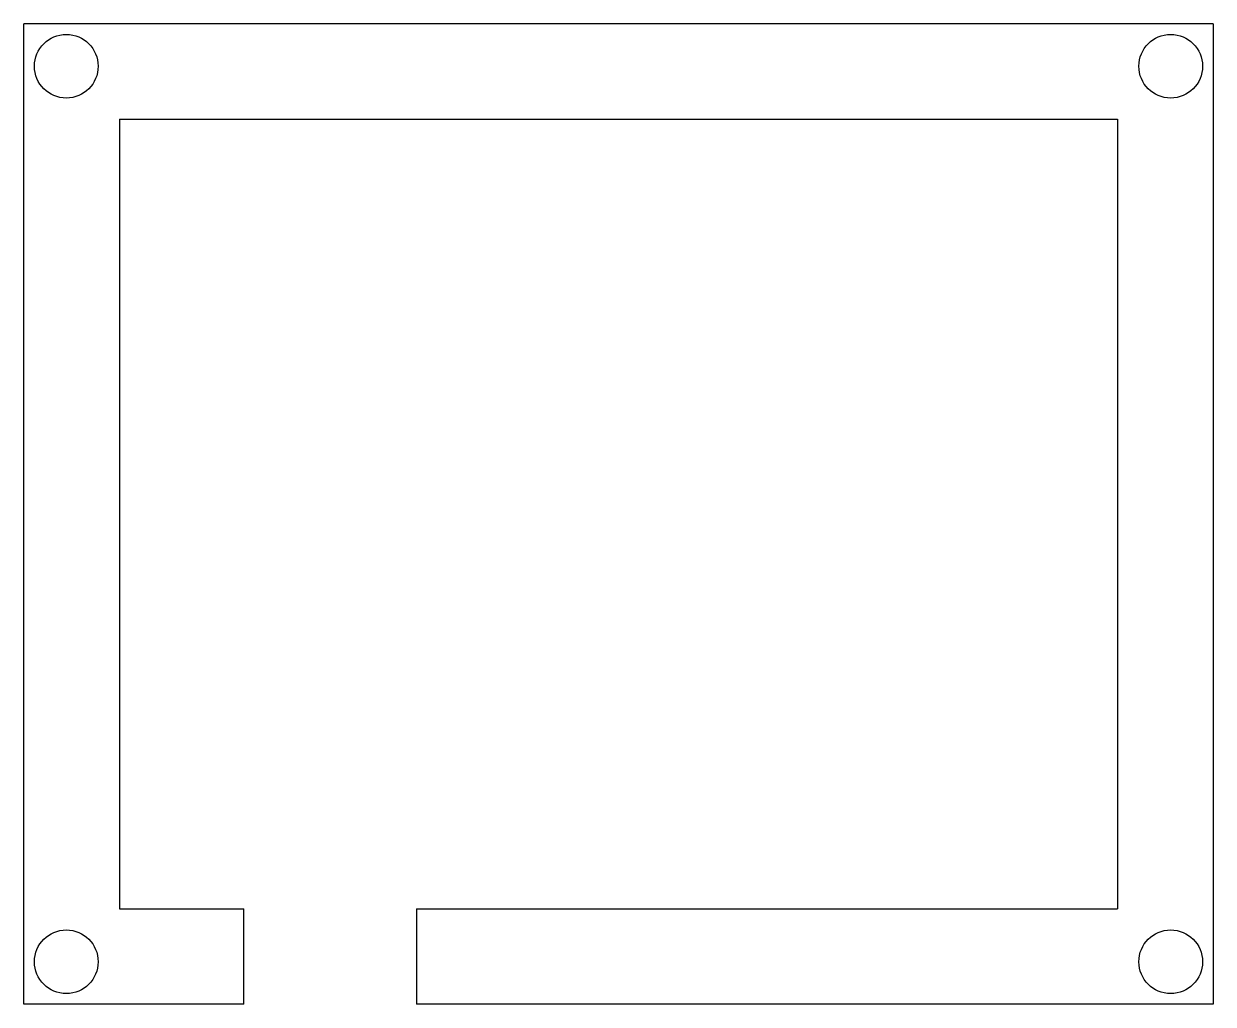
# Model space of a CAD drawing. Extents: x -56 to 56, y -72 to 20.
import ezdxf

# ---------------------------------------------------------------- set-up
doc = ezdxf.new("R2010")
doc.units = 0
doc.layers.add('VISIBLE', color=7, linetype='CONTINUOUS')

msp = doc.modelspace()

# ---------------------------------------------------------------- linework, layer by layer
at = {"layer": 'VISIBLE'}
for p, q in [((56, 20.18), (-56, 20.18)), ((-56, -72.2), (-56, 20.18)), ((56, 20.18), (56, -72.2)), ((-47, 11.18), (-47, -63.2)), ((-47, 11.18), (47, 11.18)), ((47, 11.18), (47, -63.2)), ((-47, -63.2), (-35.27, -63.2)), ((-35.27, -72.2), (-35.27, -63.2)), ((-19.02, -63.2), (47, -63.2)), ((-19.02, -63.2), (-19.02, -72.2)), ((-35.27, -72.2), (-56, -72.2)), ((56, -72.2), (-19.02, -72.2))]:
    msp.add_line(p, q, dxfattribs=at)
for centre in [(-52, 16.18), (52, 16.18), (-52, -68.2), (52, -68.2)]:
    msp.add_circle(centre, 3, dxfattribs=at)

doc.saveas('drawing.dxf')
